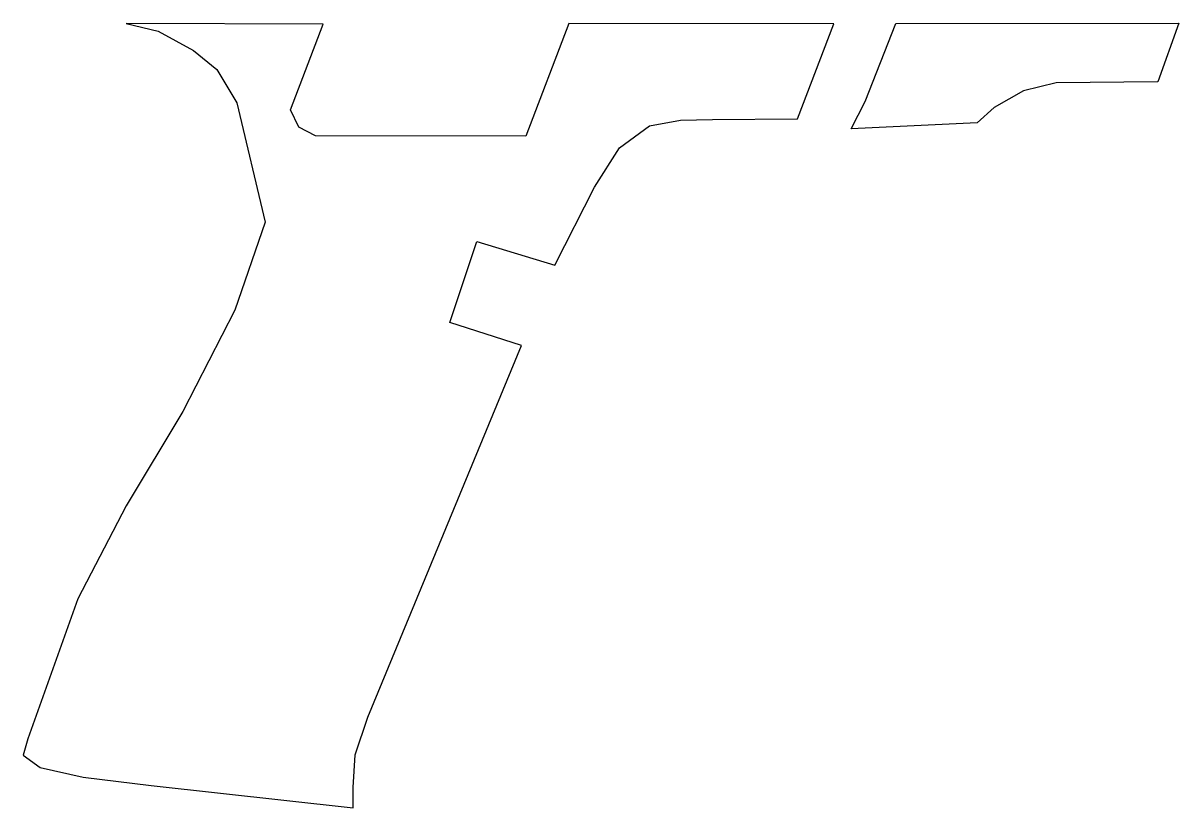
# Model space of a CAD drawing. Header units: millimetres. Extents: x -16.5 to 16.5, y -12 to 10.3.
import ezdxf

# ---------------------------------------------------------------- set-up
doc = ezdxf.new("R2010")
doc.units = ezdxf.units.MM

msp = doc.modelspace()

# ---------------------------------------------------------------- linework, layer by layer
for points in [[(-12.617, 10.073), (-11.608, 9.528), (-10.942, 8.983), (-10.377, 8.035), (-9.569, 4.634), (-10.431, 2.128), (-11.913, -0.754), (-13.529, -3.448), (-14.903, -6.088), (-15.658, -8.217), (-16.331, -10.076), (-16.461, -10.542), (-15.972, -10.894), (-14.749, -11.168), (-12.812, -11.413), (-7.063, -12.047), (-7.061, -11.47), (-7.007, -10.534), (-6.646, -9.464), (-2.261, 1.127), (-4.306, 1.777), (-3.533, 4.082), (-1.314, 3.409), (-0.184, 5.635), (0.525, 6.75), (1.386, 7.375), (2.264, 7.544), (3.176, 7.561), (5.595, 7.575), (6.631, 10.289), (-0.912, 10.297), (-2.137, 7.087), (-8.129, 7.093), (-8.612, 7.345), (-8.844, 7.838), (-7.915, 10.275), (-13.525, 10.295)], [(7.522, 8.071), (8.396, 10.294), (16.461, 10.305), (15.864, 8.635), (12.966, 8.602), (12.036, 8.38), (11.196, 7.905), (10.72, 7.462), (7.125, 7.296)]]:
    msp.add_lwpolyline(points, close=True)

doc.saveas('drawing.dxf')
